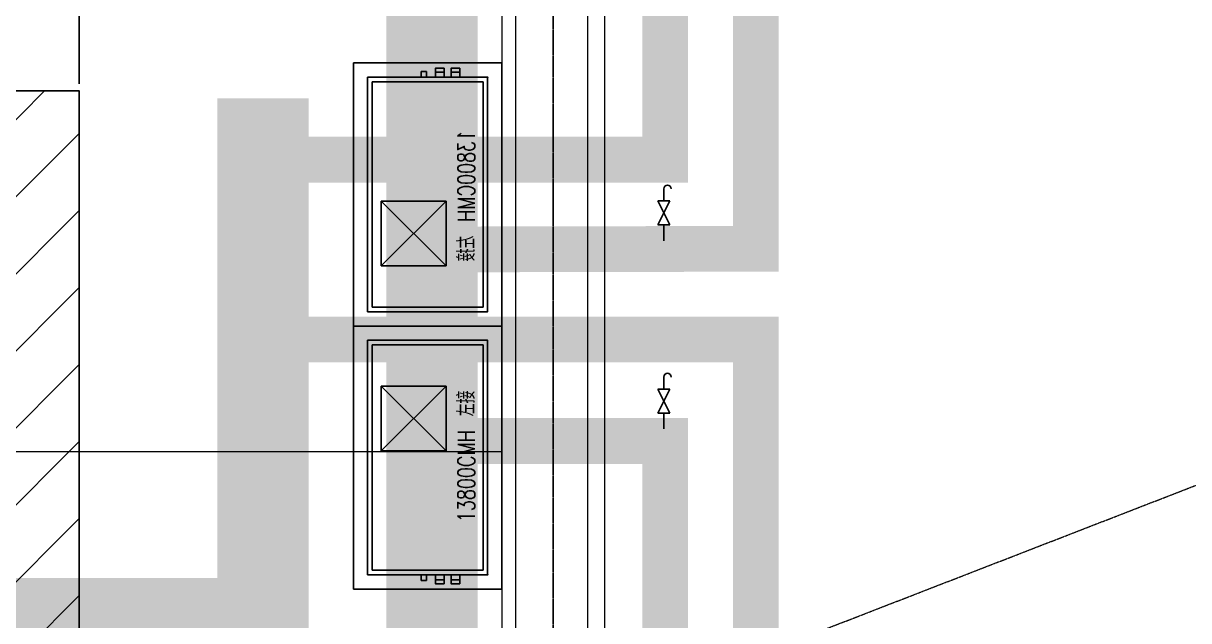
# Model space of a CAD drawing. Extents: x -3450 to 27857, y -1288 to 11880.
# Drawn here: x 1336 to 2356, y 1952 to 2475 of the extents above; entities that cross this region are included whole.
import ezdxf
from ezdxf.enums import TextEntityAlignment as Align

# ---------------------------------------------------------------- set-up
doc = ezdxf.new("R2010")
doc.units = 0
doc.linetypes.add('X-S-FAB-L20$0$COL-CEN-LIN', pattern=[3.25, 2.5, -0.25, 0.25, -0.25])
doc.linetypes.add('X-S-FAB-L20$0$HIDDEN', pattern=[0.4, 0.3, -0.1])
for name, color, linetype in [('188K-SM-03-F20-MECH-EQ-Y2257103$0$0-move in', 8, 'Continuous'), ('188K-SM-03-F20-MECH-EQ-Y2257103$0$01-電力-CSA', 1, 'Continuous'), ('188K-SM-03-F20-MECH-EQ-Y2257103$0$AC-HVAC-EQPM', 1, 'Continuous'), ('188K-SM-03-F20-MECH-EQ-Y2257103$0$U-PCW-VALVE', 2, 'Continuous'), ('188K-SM-03-F20-MECH-EQ-Y2257103$0$U-TITL-01', 1, 'Continuous'), ('X-S-FAB-L20$0$1_l20平面圖_1_A-WALL-IN', 8, 'Continuous'), ('X-S-FAB-L20$0$BLOCK', 8, 'Continuous'), ('X-S-FAB-L20$0$CCL', 8, 'X-S-FAB-L20$0$COL-CEN-LIN'), ('X-S-FAB-L20$0$HID', 5, 'X-S-FAB-L20$0$HIDDEN'), ('X-S-FAB-L20$0$OPEN', 8, 'Continuous')]:
    doc.layers.add(name, color=color, linetype=linetype)
doc.styles.add('188K-SM-03-F20-MECH-EQ-Y2257103$0$CHINA1', font='simplex.shx', dxfattribs={"width": 0.75, "bigfont": 'chineset.shx'})
doc.styles.add('188K-SM-03-F20-MECH-EQ-Y2257103$0$Standard', font='arial.ttf')
doc.dimstyles.new('188K-SM-03-F20-MECH-EQ-Y2257103$0$ISO-25', dxfattribs={"dimtxt": 2.5, "dimasz": 2.5, "dimexe": 1.25, "dimexo": 0.625, "dimtad": 1, "dimtxsty": '188K-SM-03-F20-MECH-EQ-Y2257103$0$Standard', "dimcen": 2.5, "dimadec": 0, "dimazin": 0, "dimtfac": 1, "dimtmove": 0, "dimatfit": 3, "dimfxl": 1, "dimarcsym": 0})

# ---------------------------------------------------------------- blocks, each defined once
blk = doc.blocks.new('X-S-FAB-L20$0$FAB2-L05')
at = {"layer": 'X-S-FAB-L20$0$CCL'}
blk.add_line((-24360, 11005), (-24360, 0), dxfattribs=at)
blk = doc.blocks.new('X-S-FAB-L20')
at = {"layer": 'X-S-FAB-L20$0$1_l20平面圖_1_A-WALL-IN', "color": 3, "lineweight": 0, "ltscale": 10, "flags": 128}
for points in [[(1845, -35), (1845, 8303)], [(1830, 2965), (1830, 1535)], [(1755, 2955), (1755, 1545)], [(1767.2, 1545), (1767.2, 2955)]]:
    blk.add_lwpolyline(points, dxfattribs=at)
at = {"layer": 'X-S-FAB-L20$0$HID', "linetype": 'X-S-FAB-L20$0$HIDDEN', "lineweight": 0}
blk.add_lwpolyline([(0, 2100), (1755, 2100), (1755, 35), (0, 35)], close=True, dxfattribs=at)
at = {"layer": 'X-S-FAB-L20$0$OPEN', "linetype": 'X-S-FAB-L20$0$HIDDEN', "lineweight": 0}
blk.add_line((1845, 1870), (19200, 8595), dxfattribs=at)
at = {"layer": 'X-S-FAB-L20$0$BLOCK'}
blk.add_blockref('X-S-FAB-L20$0$FAB2-L05', (26160, -720), dxfattribs=at)
blk = doc.blocks.new('188K-SM-03-F20-MECH-EQ-Y2257103$0$F20P2 CCD 勝新 13800-左接')
at = {"linetype": 'ByBlock'}
for p, q in [((91.9, 15.6), (91.9, 23.2)), ((91.9, 15.6), (91.9, 23.2)), ((-77.5, 11.2), (-20.7, 11.2)), ((-20.7, -45.6), (-77.5, 11.2)), ((-77.5, -45.6), (-20.7, 11.2)), ((-77.5, -45.6), (-77.5, 11.2)), ((-77.5, 11.2), (-20.7, 11.2)), ((-20.7, -45.6), (-77.5, 11.2)), ((-77.5, -45.6), (-20.7, 11.2)), ((-77.5, -45.6), (-77.5, 11.2)), ((-20.7, -45.6), (-20.7, 11.2)), ((-20.7, -45.6), (-20.7, 11.2)), ((91.9, 19.4), (91.9, 19.4)), ((91.9, 19.4), (91.9, 19.4)), ((91.9, 1.8), (91.9, 9.4)), ((91.9, 1.8), (91.9, 9.4)), ((91.9, 5.6), (91.9, 5.6)), ((91.9, 5.6), (91.9, 5.6)), ((87.5, -5.9), (92.5, -5.9)), ((87.5, -5.9), (92.5, -5.9)), ((92.5, -10.7), (92.5, -5.9)), ((92.5, -10.7), (92.5, -5.9)), ((92.5, -10.7), (87.5, -10.7)), ((92.5, -10.7), (87.5, -10.7)), ((-20.7, -45.6), (-77.5, -45.6)), ((-20.7, -45.6), (-77.5, -45.6))]:
    blk.add_line(p, q, dxfattribs=at)
at = {"color": 3}
blk.add_lwpolyline([(100, -70), (-130, -70), (-130, 60), (100, 60)], close=True, dxfattribs=at)
blk.add_lwpolyline([(100, -70), (-130, -70), (-130, 60), (100, 60)], close=True, dxfattribs=at)
at = {"linetype": 'ByBlock'}
for points in [[(87.5, -57.5), (-117.5, -57.5), (-117.5, 47.5), (87.5, 47.5)], [(87.5, -57.5), (-117.5, -57.5), (-117.5, 47.5), (87.5, 47.5)], [(83.5, -53.5), (-113.5, -53.5), (-113.5, 43.5), (83.5, 43.5)], [(83.5, -53.5), (-113.5, -53.5), (-113.5, 43.5), (83.5, 43.5)], [(87.5, 23.2), (95.4, 23.2), (95.4, 15.6), (87.5, 15.6)], [(87.5, 23.2), (95.4, 23.2), (95.4, 15.6), (87.5, 15.6)], [(87.5, 9.4), (95.4, 9.4), (95.4, 1.8), (87.5, 1.8)], [(87.5, 9.4), (95.4, 9.4), (95.4, 1.8), (87.5, 1.8)]]:
    blk.add_lwpolyline(points, close=True, dxfattribs=at)
blk.add_point((87.5, 47.5), dxfattribs=at)
blk.add_point((87.5, 47.5), dxfattribs=at)
at = {"linetype": 'ByBlock', "style": '188K-SM-03-F20-MECH-EQ-Y2257103$0$CHINA1', "width": 0.75}
for s, p in [('左接', (-62.3, 36.4)), ('左接', (-62.3, 36.4)), ('13800CMH', (1.3, 36.4)), ('13800CMH', (1.3, 36.4))]:
    blk.add_text(s, height=15, rotation=180, dxfattribs=at).set_placement(p, align=Align.CENTER)
blk = doc.blocks.new('*D1026')
at = {"layer": '188K-SM-03-F20-MECH-EQ-Y2257103$0$0-move in', "color": 0, "lineweight": -2, "transparency": 16777216}
for p, q in [((1315.4, 2421.6), (1315.4, 2519.4)), ((1385, 2421.6), (1385, 2519.4)), ((1340.4, 2506.9), (1360, 2506.9)), ((1385, 2506.9), (1507, 2506.9))]:
    blk.add_line(p, q, dxfattribs=at)
at = {"layer": '188K-SM-03-F20-MECH-EQ-Y2257103$0$0-move in', "color": 0, "transparency": 16777216}
for points in [[(1340.4, 2511), (1340.4, 2502.7), (1315.4, 2506.9)], [(1360, 2511), (1360, 2502.7), (1385, 2506.9)]]:
    blk.add_solid(points, dxfattribs=at)
at = {"layer": 'DefPoints', "color": 0, "transparency": 16777216}
for p in [(1385, 2506.9), (1315.4, 2415.4), (1385, 2415.4)]:
    blk.add_point(p, dxfattribs=at)
at = {"layer": '188K-SM-03-F20-MECH-EQ-Y2257103$0$0-move in', "color": 0, "transparency": 16777216, "insert": (1458.5, 2528.1), "char_height": 25, "attachment_point": 5, "style": '188K-SM-03-F20-MECH-EQ-Y2257103$0$Standard'}
blk.add_mtext('69,63', dxfattribs=at)
blk = doc.blocks.new('188K-SM-03-F20-MECH-EQ-Y2257103$0$A$C6C064B95')
at = {"layer": '188K-SM-03-F20-MECH-EQ-Y2257103$0$U-PCW-VALVE'}
for p, q in [((0, 4.86), (0, 6.32)), ((-0.73, 4.86), (0.73, 4.86)), ((0.73, 4.86), (-0.73, 1.93)), ((-0.73, 4.86), (0.73, 1.93)), ((0.73, 1.93), (-0.73, 1.93)), ((0, 1.93), (0, 0))]:
    blk.add_line(p, q, dxfattribs=at)
blk.add_arc((0.46, 6.32), 0.458, 0, 180, dxfattribs=at)
blk = doc.blocks.new('188K-SM-03-F20-MECH-EQ-Y2257103')
at = {"layer": '188K-SM-03-F20-MECH-EQ-Y2257103$0$0-move in'}
h = blk.add_hatch(dxfattribs=at)
h.set_pattern_fill('ANSI31', color=256, scale=15)
h.set_pattern_definition([(45, (-50.372, 0), (-33.676, 33.676), [])])
h.paths.add_polyline_path([(1265, 2415.376), (1385, 2415.377), (1385, 35), (1265, 35)])
blk.add_lwpolyline([(1265, 2415.376), (1385, 2415.377), (1385, 35), (1265, 35)], close=True, dxfattribs=at)
at = {"layer": '188K-SM-03-F20-MECH-EQ-Y2257103$0$01-電力-CSA', "color": 217, "ltscale": 1000, "true_color": 0x93278f, "const_width": 40, "elevation": -60}
for points in [[(1575.45, 2355.343), (1897.937, 2355.343), (1897.937, 8920.354)], [(1533.715, 2197.992), (1977.301, 2197.992), (1977.301, 144.707)]]:
    blk.add_lwpolyline(points, dxfattribs=at)
at = {"layer": '188K-SM-03-F20-MECH-EQ-Y2257103$0$01-電力-CSA', "color": 3, "ltscale": 1000, "const_width": 40, "elevation": -60}
for points in [[(1667.601, 2276.729), (1977.301, 2277.356), (1977.301, 8870.357)], [(1683.378, 2109.292), (1897.937, 2109.292), (1897.937, 79.715)]]:
    blk.add_lwpolyline(points, dxfattribs=at)
at = {"layer": '188K-SM-03-F20-MECH-EQ-Y2257103$0$01-電力-CSA', "color": 3, "ltscale": 1000, "const_width": 80}
blk.add_lwpolyline([(1693.806, 71.455), (1693.806, 2528.537)], dxfattribs=at)
at = {"layer": '188K-SM-03-F20-MECH-EQ-Y2257103$0$01-電力-CSA', "color": 217, "ltscale": 1000, "true_color": 0x93278f, "const_width": 80}
blk.add_lwpolyline([(1545.892, 2409.043), (1545.892, 1949.594), (1251.918, 1949.594)], dxfattribs=at)
at = {"layer": '188K-SM-03-F20-MECH-EQ-Y2257103$0$AC-HVAC-EQPM', "xscale": -1, "rotation": 270}
blk.add_blockref('188K-SM-03-F20-MECH-EQ-Y2257103$0$F20P2 CCD 勝新 13800-左接', (1695, 2339.864), dxfattribs=at)
at = {"layer": '188K-SM-03-F20-MECH-EQ-Y2257103$0$AC-HVAC-EQPM', "rotation": 270}
blk.add_blockref('188K-SM-03-F20-MECH-EQ-Y2257103$0$F20P2 CCD 勝新 13800-左接', (1695, 2079.864), dxfattribs=at)
at = {"layer": '188K-SM-03-F20-MECH-EQ-Y2257103$0$U-TITL-01', "xscale": 7.182000000000152, "yscale": 7.182000000000152, "zscale": 7.182000000000152}
for p in [(1896.647, 2284.392, -60), (1896.647, 2119.846, -60)]:
    blk.add_blockref('188K-SM-03-F20-MECH-EQ-Y2257103$0$A$C6C064B95', p, dxfattribs=at)
at = {"layer": '188K-SM-03-F20-MECH-EQ-Y2257103$0$0-move in'}
dim = blk.add_linear_dim(base=(1385, 2506.851), p1=(1315.372, 2415.377), p2=(1385, 2415.377), dimstyle='188K-SM-03-F20-MECH-EQ-Y2257103$0$ISO-25', override={"dimscale": 10}, dxfattribs=at)
dim.commit()
dim.dimension.update_dxf_attribs({"geometry": '*D1026', "text_midpoint": (1458.499, 2528.124)})

msp = doc.modelspace()

# ---------------------------------------------------------------- block references
for name in ['X-S-FAB-L20', '188K-SM-03-F20-MECH-EQ-Y2257103']:
    msp.add_blockref(name, (0, 0))

doc.saveas('drawing.dxf')
